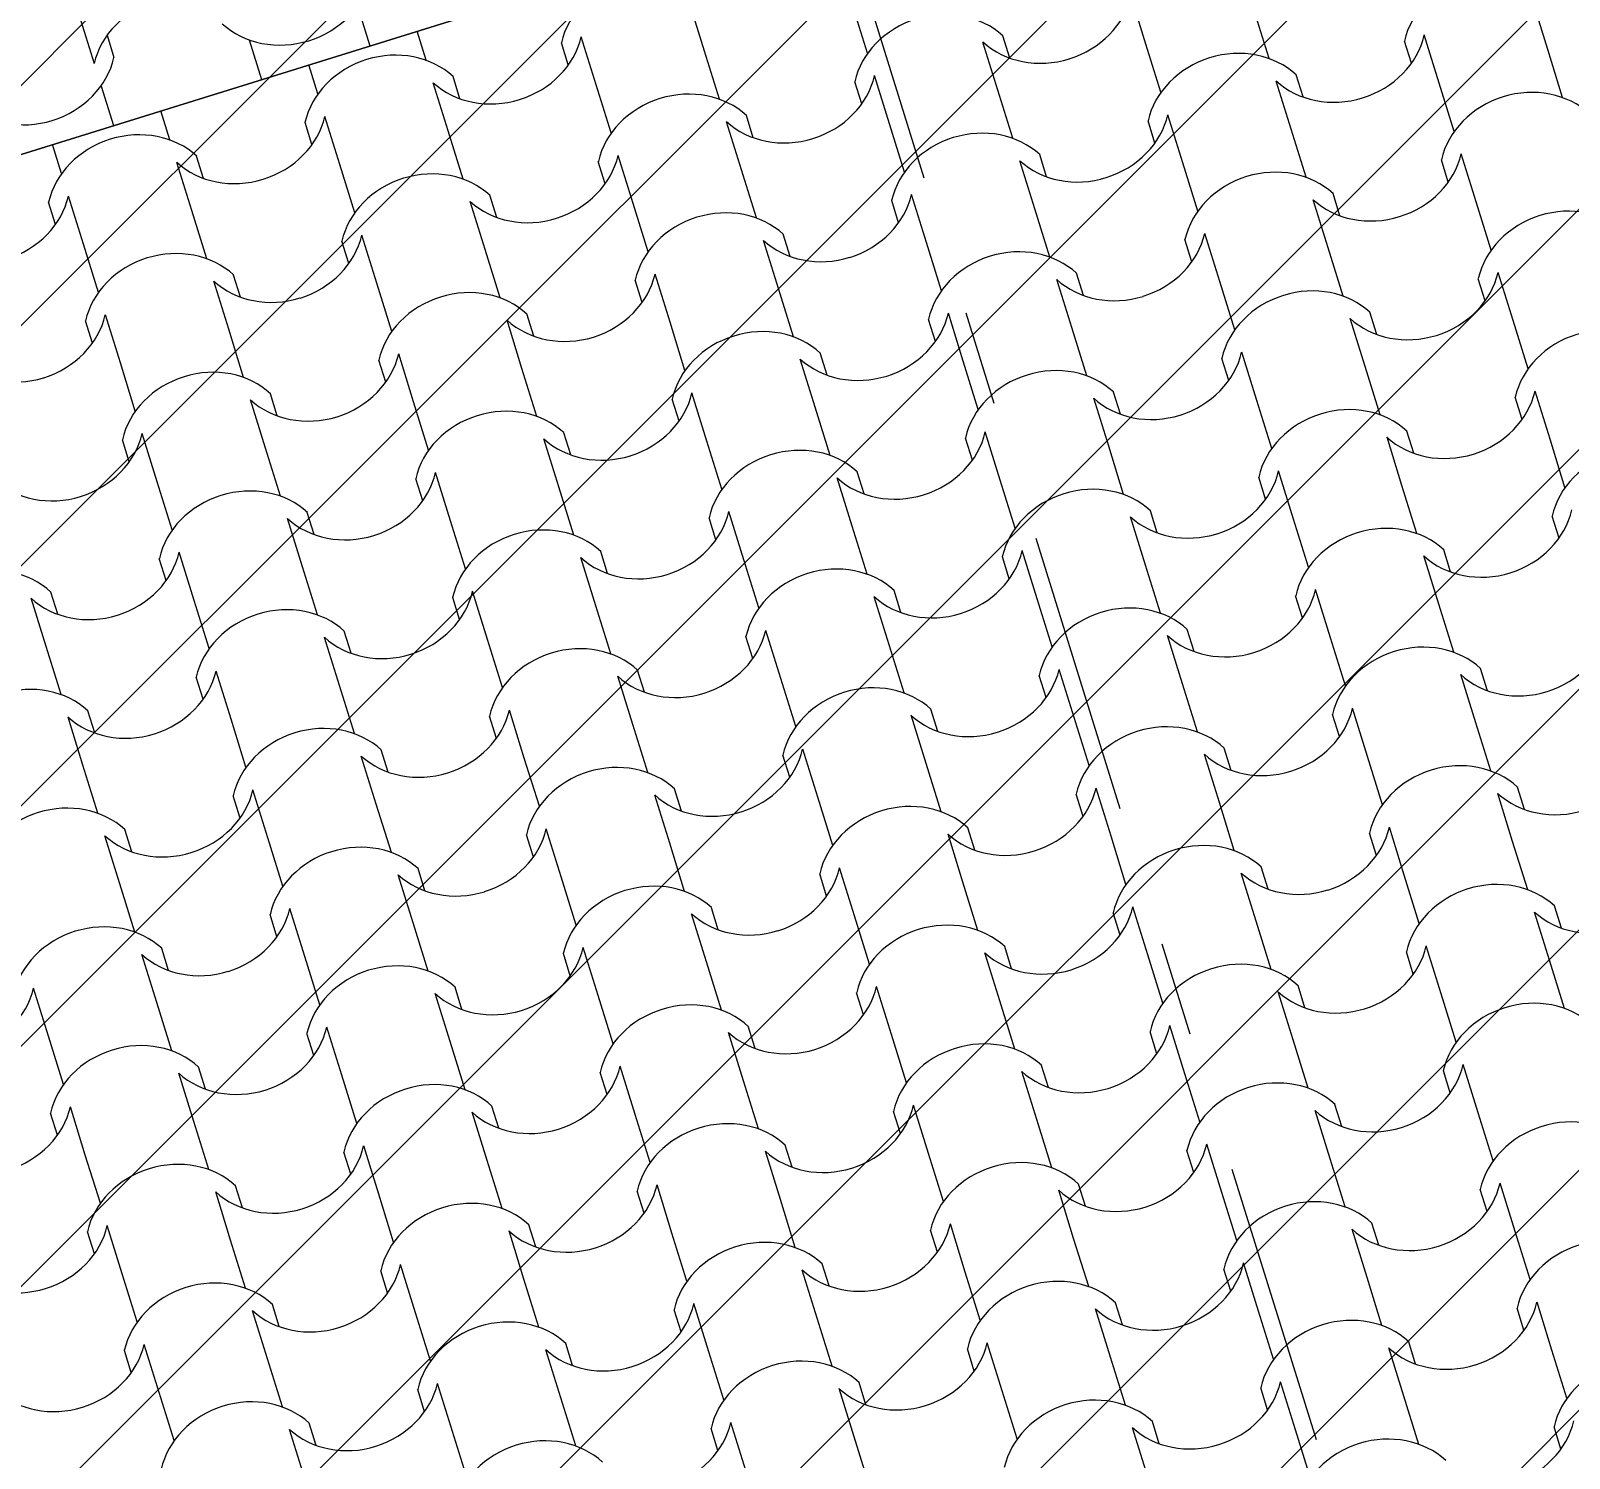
# Model space of a CAD drawing. Header units: metres. Extents: x -111189 to -108577, y -72951 to -72647.
# Drawn here: x -111165.051 to -111163.421, y -72923.776 to -72922.264 of the extents above; entities that cross this region are included whole.
import ezdxf

# ---------------------------------------------------------------- set-up
doc = ezdxf.new("R2010")
doc.units = ezdxf.units.M
doc.header["$MEASUREMENT"] = 0
doc.set_wipeout_variables(frame=1)
doc.linetypes.add('OTK - Traço Ponto CORTES_ALÇ', pattern=[0.6, 0.3, -0.15, 0, -0.15])
doc.linetypes.add('Wipeout_Contour', pattern=[1, 0, -1])
for name, color, linetype in [('00 - Cotas Implantação', 7, 'Continuous'), ('02 - PASSEIOS', 7, 'Continuous'), ('03 - COBERTURA', 7, 'Continuous'), ('13 - IMPLANTAÇÃO (apoio).Layer Apoio', 7, 'Continuous'), ('14 - CORTES.Marcadores', 7, 'Continuous')]:
    doc.layers.add(name, color=color, linetype=linetype)
doc.styles.add('ESTILO_GERADO_2', font='malgunsl.ttf')
doc.dimstyles.new('ESTILO_GERADO__1', dxfattribs={"dimtxt": 0.15, "dimasz": 0.095, "dimexe": 0.18, "dimexo": 0.5, "dimgap": 0, "dimtad": 1, "dimzin": 0, "dimdsep": 46, "dimtxsty": 'ESTILO_GERADO_2', "dimblk": 'ARROWHEAD_2', "dimblk1": 'ARROWHEAD_2', "dimblk2": 'ARROWHEAD_2', "dimcen": 0.09, "dimclrd": 7, "dimclre": 7, "dimclrt": 7, "dimadec": 0, "dimazin": 0, "dimtfac": 1, "dimtdec": 4, "dimtmove": 0, "dimatfit": 3, "dimfxl": 1, "dimtolj": 1, "dimtzin": 0, "dimarcsym": 0})

# ---------------------------------------------------------------- blocks, each defined once
blk = doc.blocks.new('Malha_8_1', base_point=(-111182.45, -72914.5203))
at = {"color": 254, "linetype": 'Wipeout_Contour', "lineweight": 0, "ltscale": 1861428.278801215}
blk.add_wipeout([(-111182.45, -72914.5203), (-111181.1398, -72916.9324), (-111179.283, -72920.3506), (-111178.6992, -72921.4255), (-111173.1932, -72931.5618), (-111171.3979, -72934.867), (-111163.9365, -72948.6033), (-111162.5896, -72948.18), (-111170.1617, -72934.1975), (-111171.9536, -72930.8885), (-111177.4458, -72920.7467), (-111178.0283, -72919.6711), (-111179.8807, -72916.2505), (-111181.0503, -72914.0907)], dxfattribs=at).dxf.layer = '02 - PASSEIOS'
blk = doc.blocks.new('Cobertura_1_1', base_point=(-111163.2146, -72915.6944))
at = {"layer": '03 - COBERTURA', "color": 253, "linetype": 'Continuous', "lineweight": 9}
for p, q in [((-111165, -72922.2476), (-111164.9841, -72922.2986)), ((-111164.7051, -72922.2379), (-111164.692, -72922.2798)), ((-111164.9704, -72922.2686), (-111164.9631, -72922.2921)), ((-111164.8199, -72922.2736), (-111164.8069, -72922.3155)), ((-111164.9767, -72922.3224), (-111164.9637, -72922.3643))]:
    blk.add_line(p, q, dxfattribs=at)
at = {"layer": '03 - COBERTURA', "color": 7, "linetype": 'Continuous', "lineweight": 13, "flags": 128}
blk.add_lwpolyline([(-111162.6239, -72921.6369), (-111168.7832, -72923.5516)], dxfattribs=at)
at = {"layer": '03 - COBERTURA', "color": 253, "linetype": 'Continuous', "lineweight": 9}
for centre, major_axis, start_param, end_param in [((-111164.7806, -72922.1974), (0.0878, 0.0273), 3.607672, 5.817106), ((-111164.8945, -72922.3093), (0.0883, 0.0274), 1.573772, 2.670554), ((-111165.0523, -72922.2819), (0.0878, 0.0273), 3.607672, 5.817106)]:
    blk.add_ellipse(centre, major_axis=major_axis, ratio=0.876216, start_param=start_param, end_param=end_param, dxfattribs=at)
blk = doc.blocks.new('*X120', base_point=(-110957.0649, -73026.2797))
at = {"layer": '03 - COBERTURA', "color": 253, "linetype": 'Continuous', "lineweight": 9}
for p, q in [((-111163.8697, -72922.278), (-111163.8856, -72922.227)), ((-111163.4441, -72922.2837), (-111163.46, -72922.2326)), ((-111164.3373, -72922.2854), (-111164.3532, -72922.2344)), ((-111164.1646, -72922.2877), (-111164.1805, -72922.2367)), ((-111163.739, -72922.2933), (-111163.7549, -72922.2423)), ((-111164.6322, -72922.2951), (-111164.6418, -72922.2642)), ((-111164.4817, -72922.3001), (-111164.489, -72922.2766)), ((-111164.4521, -72922.3211), (-111164.468, -72922.2701)), ((-111164.0265, -72922.3268), (-111164.0424, -72922.2758)), ((-111164.0141, -72922.2927), (-111164.0214, -72922.2692)), ((-111163.8538, -72922.329), (-111163.8697, -72922.278)), ((-111163.5885, -72922.2983), (-111163.5958, -72922.2749)), ((-111163.5589, -72922.3194), (-111163.5748, -72922.2683)), ((-111164.3214, -72922.3364), (-111164.3373, -72922.2854)), ((-111163.4283, -72922.3347), (-111163.4441, -72922.2837)), ((-111164.747, -72922.3308), (-111164.7566, -72922.2999)), ((-111164.5965, -72922.3358), (-111164.6038, -72922.3123)), ((-111164.1414, -72922.3625), (-111164.1572, -72922.3114)), ((-111163.7033, -72922.334), (-111163.7106, -72922.3106)), ((-111164.609, -72922.3699), (-111164.6248, -72922.3189)), ((-111164.4363, -72922.3721), (-111164.4521, -72922.3211)), ((-111164.1709, -72922.3414), (-111164.1782, -72922.318)), ((-111164.0107, -72922.3778), (-111164.0265, -72922.3268)), ((-111163.7158, -72922.3681), (-111163.7316, -72922.3171)), ((-111163.5431, -72922.3704), (-111163.5589, -72922.3194)), ((-111164.9039, -72922.3795), (-111164.9135, -72922.3487)), ((-111164.7534, -72922.3845), (-111164.7606, -72922.3611)), ((-111164.7238, -72922.4056), (-111164.7396, -72922.3546)), ((-111164.2982, -72922.4112), (-111164.3141, -72922.3602)), ((-111164.2858, -72922.3771), (-111164.293, -72922.3537)), ((-111164.1255, -72922.4135), (-111164.1414, -72922.3625)), ((-111163.8602, -72922.3828), (-111163.8675, -72922.3593)), ((-111163.8306, -72922.4038), (-111163.8465, -72922.3528)), ((-111164.5931, -72922.4209), (-111164.609, -72922.3699)), ((-111163.6999, -72922.4191), (-111163.7158, -72922.3681)), ((-111165.0187, -72922.4152), (-111165.0283, -72922.3844)), ((-111164.413, -72922.4469), (-111164.4289, -72922.3959)), ((-111163.975, -72922.4185), (-111163.9823, -72922.395)), ((-111163.5198, -72922.4451), (-111163.5357, -72922.3941)), ((-111164.8806, -72922.4543), (-111164.8965, -72922.4033)), ((-111164.8682, -72922.4202), (-111164.8755, -72922.3968)), ((-111164.7079, -72922.4566), (-111164.7238, -72922.4056)), ((-111164.4426, -72922.4259), (-111164.4499, -72922.4024)), ((-111164.2823, -72922.4622), (-111164.2982, -72922.4112)), ((-111163.9874, -72922.4526), (-111164.0033, -72922.4015)), ((-111163.8147, -72922.4548), (-111163.8306, -72922.4038)), ((-111163.5494, -72922.4241), (-111163.5567, -72922.4007)), ((-111164.9954, -72922.49), (-111165.0113, -72922.439)), ((-111164.5699, -72922.4957), (-111164.5857, -72922.4447)), ((-111164.5574, -72922.4616), (-111164.5647, -72922.4381)), ((-111164.1318, -72922.4672), (-111164.1391, -72922.4438)), ((-111164.1023, -72922.4883), (-111164.1181, -72922.4372)), ((-111163.6767, -72922.4939), (-111163.6925, -72922.4429)), ((-111163.6642, -72922.4598), (-111163.6715, -72922.4364)), ((-111165.025, -72922.469), (-111165.0323, -72922.4455)), ((-111164.8648, -72922.5053), (-111164.8806, -72922.4543)), ((-111164.3972, -72922.4979), (-111164.413, -72922.4469)), ((-111163.9716, -72922.5036), (-111163.9874, -72922.4526)), ((-111163.504, -72922.4962), (-111163.5198, -72922.4451)), ((-111164.9796, -72922.541), (-111164.9954, -72922.49)), ((-111164.7143, -72922.5103), (-111164.7215, -72922.4869)), ((-111164.6847, -72922.5314), (-111164.7005, -72922.4803)), ((-111164.2591, -72922.537), (-111164.275, -72922.486)), ((-111164.2467, -72922.5029), (-111164.2539, -72922.4795)), ((-111164.0864, -72922.5393), (-111164.1023, -72922.4883)), ((-111163.8211, -72922.5086), (-111163.8284, -72922.4851)), ((-111163.7915, -72922.5296), (-111163.8074, -72922.4786)), ((-111164.554, -72922.5467), (-111164.5699, -72922.4957)), ((-111163.6608, -72922.5449), (-111163.6767, -72922.4939)), ((-111164.8291, -72922.546), (-111164.8364, -72922.5226)), ((-111164.3739, -72922.5727), (-111164.3898, -72922.5217)), ((-111163.9359, -72922.5443), (-111163.9432, -72922.5208)), ((-111163.5103, -72922.5499), (-111163.5176, -72922.5265)), ((-111163.4807, -72922.5709), (-111163.4966, -72922.5199)), ((-111164.8415, -72922.5801), (-111164.8574, -72922.5291)), ((-111164.6688, -72922.5824), (-111164.6847, -72922.5314)), ((-111164.4035, -72922.5517), (-111164.4108, -72922.5282)), ((-111164.2432, -72922.588), (-111164.2591, -72922.537)), ((-111163.9483, -72922.5783), (-111163.9642, -72922.5273)), ((-111163.7756, -72922.5806), (-111163.7915, -72922.5296)), ((-111164.9859, -72922.5948), (-111164.9932, -72922.5713)), ((-111164.9563, -72922.6158), (-111164.9722, -72922.5648)), ((-111164.5308, -72922.6215), (-111164.5466, -72922.5704)), ((-111164.5183, -72922.5874), (-111164.5256, -72922.5639)), ((-111164.3581, -72922.6237), (-111164.3739, -72922.5727)), ((-111164.0927, -72922.593), (-111164.1, -72922.5696)), ((-111164.0632, -72922.614), (-111164.079, -72922.563)), ((-111163.6376, -72922.6197), (-111163.6534, -72922.5687)), ((-111163.6251, -72922.5856), (-111163.6324, -72922.5621)), ((-111163.4649, -72922.6219), (-111163.4807, -72922.5709)), ((-111164.8257, -72922.6311), (-111164.8415, -72922.5801)), ((-111163.9325, -72922.6294), (-111163.9483, -72922.5783)), ((-111164.6456, -72922.6571), (-111164.6614, -72922.6061)), ((-111164.2076, -72922.6287), (-111164.2148, -72922.6052)), ((-111163.7524, -72922.6554), (-111163.7683, -72922.6044)), ((-111164.9405, -72922.6668), (-111164.9563, -72922.6158)), ((-111164.6752, -72922.6361), (-111164.6824, -72922.6127)), ((-111164.5149, -72922.6725), (-111164.5308, -72922.6215)), ((-111164.22, -72922.6628), (-111164.2359, -72922.6118)), ((-111164.0473, -72922.6651), (-111164.0632, -72922.614)), ((-111163.782, -72922.6344), (-111163.7893, -72922.6109)), ((-111163.6217, -72922.6707), (-111163.6376, -72922.6197)), ((-111164.8024, -72922.7059), (-111164.8183, -72922.6549)), ((-111164.79, -72922.6718), (-111164.7973, -72922.6484)), ((-111164.3644, -72922.6775), (-111164.3717, -72922.654)), ((-111164.3348, -72922.6985), (-111164.3507, -72922.6475)), ((-111163.9092, -72922.7041), (-111163.9251, -72922.6531)), ((-111163.8968, -72922.67), (-111163.9041, -72922.6466)), ((-111163.7365, -72922.7064), (-111163.7524, -72922.6554)), ((-111163.4712, -72922.6757), (-111163.4785, -72922.6522)), ((-111163.4416, -72922.6967), (-111163.4575, -72922.6457)), ((-111164.6297, -72922.7082), (-111164.6456, -72922.6571)), ((-111164.2041, -72922.7138), (-111164.22, -72922.6628)), ((-111164.0241, -72922.7398), (-111164.0399, -72922.6888)), ((-111163.586, -72922.7114), (-111163.5933, -72922.6879)), ((-111164.9468, -72922.7206), (-111164.9541, -72922.6971)), ((-111164.9172, -72922.7416), (-111164.9331, -72922.6906)), ((-111164.4917, -72922.7472), (-111164.5075, -72922.6962)), ((-111164.4792, -72922.7132), (-111164.4865, -72922.6897)), ((-111164.319, -72922.7495), (-111164.3348, -72922.6985)), ((-111164.0536, -72922.7188), (-111164.0609, -72922.6953)), ((-111163.8934, -72922.7552), (-111163.9092, -72922.7041)), ((-111163.5985, -72922.7455), (-111163.6143, -72922.6945)), ((-111163.4258, -72922.7477), (-111163.4416, -72922.6967)), ((-111164.7866, -72922.7569), (-111164.8024, -72922.7059)), ((-111164.6065, -72922.7829), (-111164.6223, -72922.7319)), ((-111164.1809, -72922.7886), (-111164.1968, -72922.7376)), ((-111164.1684, -72922.7545), (-111164.1757, -72922.731)), ((-111163.7429, -72922.7601), (-111163.7502, -72922.7367)), ((-111163.7133, -72922.7812), (-111163.7292, -72922.7302)), ((-111164.9014, -72922.7926), (-111164.9172, -72922.7416)), ((-111164.636, -72922.7619), (-111164.6433, -72922.7385)), ((-111164.4758, -72922.7983), (-111164.4917, -72922.7472)), ((-111164.0082, -72922.7908), (-111164.0241, -72922.7398)), ((-111163.5826, -72922.7965), (-111163.5985, -72922.7455)), ((-111164.7633, -72922.8317), (-111164.7792, -72922.7807)), ((-111164.7509, -72922.7976), (-111164.7582, -72922.7741)), ((-111164.5906, -72922.8339), (-111164.6065, -72922.7829)), ((-111164.3253, -72922.8032), (-111164.3326, -72922.7798)), ((-111164.2957, -72922.8243), (-111164.3116, -72922.7733)), ((-111163.8701, -72922.8299), (-111163.886, -72922.7789)), ((-111163.8577, -72922.7958), (-111163.865, -72922.7724)), ((-111163.6974, -72922.8322), (-111163.7133, -72922.7812)), ((-111163.4321, -72922.8015), (-111163.4394, -72922.778)), ((-111164.165, -72922.8396), (-111164.1809, -72922.7886)), ((-111164.8781, -72922.8674), (-111164.894, -72922.8164)), ((-111164.4401, -72922.8389), (-111164.4474, -72922.8155)), ((-111163.9849, -72922.8656), (-111164.0008, -72922.8146)), ((-111163.5469, -72922.8372), (-111163.5542, -72922.8137)), ((-111164.9077, -72922.8464), (-111164.915, -72922.8229)), ((-111164.7475, -72922.8827), (-111164.7633, -72922.8317)), ((-111164.4526, -72922.873), (-111164.4684, -72922.822)), ((-111164.2799, -72922.8753), (-111164.2957, -72922.8243)), ((-111164.0145, -72922.8446), (-111164.0218, -72922.8211)), ((-111163.8543, -72922.8809), (-111163.8701, -72922.8299)), ((-111163.5594, -72922.8713), (-111163.5752, -72922.8203)), ((-111165.035, -72922.9161), (-111165.0508, -72922.8651)), ((-111165.0225, -72922.882), (-111165.0298, -72922.8586)), ((-111164.8623, -72922.9184), (-111164.8781, -72922.8674)), ((-111164.5969, -72922.8877), (-111164.6042, -72922.8642)), ((-111164.5674, -72922.9087), (-111164.5832, -72922.8577)), ((-111164.1418, -72922.9144), (-111164.1576, -72922.8634)), ((-111164.1293, -72922.8803), (-111164.1366, -72922.8568)), ((-111163.9691, -72922.9166), (-111163.9849, -72922.8656)), ((-111163.7038, -72922.8859), (-111163.7111, -72922.8625)), ((-111163.6742, -72922.907), (-111163.69, -72922.8559)), ((-111164.4367, -72922.924), (-111164.4526, -72922.873)), ((-111163.5435, -72922.9223), (-111163.5594, -72922.8713)), ((-111164.7118, -72922.9234), (-111164.7191, -72922.8999)), ((-111164.2566, -72922.9501), (-111164.2725, -72922.8991)), ((-111163.8186, -72922.9216), (-111163.8259, -72922.8982)), ((-111165.0191, -72922.9672), (-111165.035, -72922.9161)), ((-111164.7242, -72922.9575), (-111164.7401, -72922.9065)), ((-111164.5515, -72922.9597), (-111164.5674, -72922.9087)), ((-111164.2862, -72922.929), (-111164.2935, -72922.9056)), ((-111164.1259, -72922.9654), (-111164.1418, -72922.9144)), ((-111163.831, -72922.9557), (-111163.8469, -72922.9047)), ((-111163.6583, -72922.958), (-111163.6742, -72922.907)), ((-111164.8686, -72922.9721), (-111164.8759, -72922.9487)), ((-111164.839, -72922.9932), (-111164.8549, -72922.9422)), ((-111164.4134, -72922.9988), (-111164.4293, -72922.9478)), ((-111164.401, -72922.9647), (-111164.4083, -72922.9413)), ((-111164.2407, -72923.0011), (-111164.2566, -72922.9501)), ((-111163.9754, -72922.9704), (-111163.9827, -72922.9469)), ((-111163.9458, -72922.9914), (-111163.9617, -72922.9404)), ((-111163.5203, -72922.9971), (-111163.5361, -72922.946)), ((-111163.5078, -72922.963), (-111163.5151, -72922.9395)), ((-111164.7083, -72923.0085), (-111164.7242, -72922.9575)), ((-111163.8152, -72923.0067), (-111163.831, -72922.9557)), ((-111164.0902, -72923.0061), (-111164.0975, -72922.9826)), ((-111163.6351, -72923.0327), (-111163.6509, -72922.9817)), ((-111164.9959, -72923.0419), (-111165.0117, -72922.9909)), ((-111164.9834, -72923.0078), (-111164.9907, -72922.9844)), ((-111164.8232, -72923.0442), (-111164.839, -72922.9932)), ((-111164.5578, -72923.0135), (-111164.5651, -72922.99)), ((-111164.5283, -72923.0345), (-111164.5441, -72922.9835)), ((-111164.3976, -72923.0498), (-111164.4134, -72922.9988)), ((-111164.1027, -72923.0402), (-111164.1185, -72922.9891)), ((-111163.93, -72923.0424), (-111163.9458, -72922.9914)), ((-111163.6647, -72923.0117), (-111163.672, -72922.9883)), ((-111163.5044, -72923.0481), (-111163.5203, -72922.9971)), ((-111164.6727, -72923.0492), (-111164.6799, -72923.0257)), ((-111164.2471, -72923.0548), (-111164.2544, -72923.0314)), ((-111164.2175, -72923.0759), (-111164.2334, -72923.0248)), ((-111163.7919, -72923.0815), (-111163.8078, -72923.0305)), ((-111163.7795, -72923.0474), (-111163.7868, -72923.024)), ((-111164.98, -72923.0929), (-111164.9959, -72923.0419)), ((-111164.6851, -72923.0833), (-111164.701, -72923.0323)), ((-111164.5124, -72923.0855), (-111164.5283, -72923.0345)), ((-111164.0868, -72923.0912), (-111164.1027, -72923.0402)), ((-111163.6192, -72923.0838), (-111163.6351, -72923.0327)), ((-111164.8295, -72923.0979), (-111164.8368, -72923.0745)), ((-111164.7999, -72923.119), (-111164.8158, -72923.0679)), ((-111164.3743, -72923.1246), (-111164.3902, -72923.0736)), ((-111164.3619, -72923.0905), (-111164.3692, -72923.0671)), ((-111164.2016, -72923.1269), (-111164.2175, -72923.0759)), ((-111163.9363, -72923.0962), (-111163.9436, -72923.0727)), ((-111163.9067, -72923.1172), (-111163.9226, -72923.0662)), ((-111163.4812, -72923.1228), (-111163.497, -72923.0718)), ((-111163.4687, -72923.0888), (-111163.476, -72923.0653)), ((-111164.6692, -72923.1343), (-111164.6851, -72923.0833)), ((-111163.7761, -72923.1325), (-111163.7919, -72923.0815)), ((-111164.9443, -72923.1336), (-111164.9516, -72923.1102)), ((-111164.4892, -72923.1603), (-111164.505, -72923.1093)), ((-111164.0511, -72923.1319), (-111164.0584, -72923.1084)), ((-111163.596, -72923.1585), (-111163.6118, -72923.1075)), ((-111164.9568, -72923.1677), (-111164.9726, -72923.1167)), ((-111164.7841, -72923.17), (-111164.7999, -72923.119)), ((-111164.5187, -72923.1393), (-111164.526, -72923.1158)), ((-111164.3585, -72923.1756), (-111164.3743, -72923.1246)), ((-111164.0636, -72923.166), (-111164.0794, -72923.1149)), ((-111163.8909, -72923.1682), (-111163.9067, -72923.1172)), ((-111163.6256, -72923.1375), (-111163.6329, -72923.1141)), ((-111163.4653, -72923.1739), (-111163.4812, -72923.1228)), ((-111164.646, -72923.2091), (-111164.6619, -72923.158)), ((-111164.6336, -72923.175), (-111164.6408, -72923.1515)), ((-111164.4733, -72923.2113), (-111164.4892, -72923.1603)), ((-111164.208, -72923.1806), (-111164.2153, -72923.1572)), ((-111164.1784, -72923.2016), (-111164.1943, -72923.1506)), ((-111163.7528, -72923.2073), (-111163.7687, -72923.1563)), ((-111163.7404, -72923.1732), (-111163.7477, -72923.1497)), ((-111163.5801, -72923.2096), (-111163.596, -72923.1585)), ((-111164.9409, -72923.2187), (-111164.9568, -72923.1677)), ((-111164.0477, -72923.217), (-111164.0636, -72923.166)), ((-111164.7608, -72923.2448), (-111164.7767, -72923.1937)), ((-111164.3228, -72923.2163), (-111164.3301, -72923.1929)), ((-111163.8676, -72923.243), (-111163.8835, -72923.192)), ((-111163.4296, -72923.2145), (-111163.4369, -72923.1911)), ((-111164.7904, -72923.2237), (-111164.7977, -72923.2003)), ((-111164.6301, -72923.2601), (-111164.646, -72923.2091)), ((-111164.3352, -72923.2504), (-111164.3511, -72923.1994)), ((-111164.1625, -72923.2527), (-111164.1784, -72923.2016)), ((-111163.8972, -72923.222), (-111163.9045, -72923.1985)), ((-111163.737, -72923.2583), (-111163.7528, -72923.2073)), ((-111163.4421, -72923.2486), (-111163.4579, -72923.1976)), ((-111164.9177, -72923.2935), (-111164.9335, -72923.2425)), ((-111164.9052, -72923.2594), (-111164.9125, -72923.236)), ((-111164.4796, -72923.2651), (-111164.4869, -72923.2416)), ((-111164.4501, -72923.2861), (-111164.4659, -72923.2351)), ((-111164.0245, -72923.2917), (-111164.0403, -72923.2407)), ((-111164.012, -72923.2576), (-111164.0193, -72923.2342)), ((-111163.8518, -72923.294), (-111163.8676, -72923.243)), ((-111163.5865, -72923.2633), (-111163.5938, -72923.2398)), ((-111163.5569, -72923.2843), (-111163.5727, -72923.2333)), ((-111164.745, -72923.2958), (-111164.7608, -72923.2448)), ((-111164.3194, -72923.3014), (-111164.3352, -72923.2504)), ((-111163.4262, -72923.2996), (-111163.4421, -72923.2486)), ((-111163.7013, -72923.299), (-111163.7086, -72923.2755)), ((-111165.0325, -72923.3292), (-111165.0483, -72923.2782)), ((-111164.6069, -72923.3348), (-111164.6228, -72923.2838)), ((-111164.5945, -72923.3008), (-111164.6017, -72923.2773)), ((-111164.4342, -72923.3371), (-111164.4501, -72923.2861)), ((-111164.1689, -72923.3064), (-111164.1762, -72923.283)), ((-111164.1393, -72923.3274), (-111164.1552, -72923.2764)), ((-111164.0086, -72923.3428), (-111164.0245, -72923.2917)), ((-111163.7137, -72923.3331), (-111163.7296, -72923.2821)), ((-111163.541, -72923.3353), (-111163.5569, -72923.2843)), ((-111164.9018, -72923.3445), (-111164.9177, -72923.2935)), ((-111164.7217, -72923.3705), (-111164.7376, -72923.3195)), ((-111164.2837, -72923.3421), (-111164.291, -72923.3186)), ((-111163.8581, -72923.3477), (-111163.8654, -72923.3243)), ((-111163.8285, -72923.3688), (-111163.8444, -72923.3178)), ((-111165.0166, -72923.3802), (-111165.0325, -72923.3292)), ((-111164.7513, -72923.3495), (-111164.7586, -72923.3261)), ((-111164.591, -72923.3859), (-111164.6069, -72923.3348)), ((-111164.2961, -72923.3762), (-111164.312, -72923.3252)), ((-111164.1234, -72923.3784), (-111164.1393, -72923.3274)), ((-111163.6979, -72923.3841), (-111163.7137, -72923.3331)), ((-111164.8786, -72923.4193), (-111164.8944, -72923.3683)), ((-111164.8661, -72923.3852), (-111164.8734, -72923.3617)), ((-111164.7059, -72923.4216), (-111164.7217, -72923.3705)), ((-111164.4405, -72923.3909), (-111164.4478, -72923.3674)), ((-111164.411, -72923.4119), (-111164.4268, -72923.3609)), ((-111163.9854, -72923.4175), (-111164.0012, -72923.3665)), ((-111163.9729, -72923.3834), (-111163.9802, -72923.36)), ((-111163.8127, -72923.4198), (-111163.8285, -72923.3688)), ((-111163.5474, -72923.3891), (-111163.5546, -72923.3656)), ((-111163.5178, -72923.4101), (-111163.5336, -72923.3591)), ((-111164.2803, -72923.4272), (-111164.2961, -72923.3762)), ((-111164.9934, -72923.455), (-111165.0092, -72923.404)), ((-111164.5553, -72923.4265), (-111164.5626, -72923.4031)), ((-111164.1002, -72923.4532), (-111164.1161, -72923.4022)), ((-111163.6622, -72923.4248), (-111163.6695, -72923.4013)), ((-111165.023, -72923.434), (-111165.0302, -72923.4105)), ((-111164.8627, -72923.4703), (-111164.8786, -72923.4193)), ((-111164.5678, -72923.4606), (-111164.5837, -72923.4096)), ((-111164.3951, -72923.4629), (-111164.411, -72923.4119)), ((-111164.1298, -72923.4322), (-111164.1371, -72923.4087)), ((-111163.9695, -72923.4685), (-111163.9854, -72923.4175)), ((-111163.6746, -72923.4589), (-111163.6905, -72923.4079)), ((-111163.5019, -72923.4611), (-111163.5178, -72923.4101)), ((-111164.9775, -72923.506), (-111164.9934, -72923.455)), ((-111164.7122, -72923.4753), (-111164.7195, -72923.4518)), ((-111164.6826, -72923.4963), (-111164.6985, -72923.4453)), ((-111164.257, -72923.502), (-111164.2729, -72923.451)), ((-111164.2446, -72923.4679), (-111164.2519, -72923.4444)), ((-111164.0843, -72923.5042), (-111164.1002, -72923.4532)), ((-111163.819, -72923.4735), (-111163.8263, -72923.4501)), ((-111163.7894, -72923.4946), (-111163.8053, -72923.4435)), ((-111164.5519, -72923.5117), (-111164.5678, -72923.4606)), ((-111163.6588, -72923.5099), (-111163.6746, -72923.4589)), ((-111164.827, -72923.511), (-111164.8343, -72923.4875)), ((-111164.3719, -72923.5377), (-111164.3877, -72923.4867)), ((-111163.9338, -72923.5092), (-111163.9411, -72923.4858)), ((-111163.4787, -72923.5359), (-111163.4945, -72923.4849)), ((-111164.8395, -72923.5451), (-111164.8553, -72923.4941)), ((-111164.6668, -72923.5473), (-111164.6826, -72923.4963)), ((-111164.4014, -72923.5166), (-111164.4087, -72923.4932)), ((-111164.2412, -72923.553), (-111164.257, -72923.502)), ((-111163.9463, -72923.5433), (-111163.9621, -72923.4923)), ((-111163.7736, -72923.5456), (-111163.7894, -72923.4946)), ((-111163.5083, -72923.5149), (-111163.5155, -72923.4914)), ((-111164.9838, -72923.5597), (-111164.9911, -72923.5363)), ((-111164.9543, -72923.5808), (-111164.9701, -72923.5298)), ((-111164.5287, -72923.5864), (-111164.5445, -72923.5354)), ((-111164.5162, -72923.5523), (-111164.5235, -72923.5289)), ((-111164.0907, -72923.558), (-111164.098, -72923.5345)), ((-111164.0611, -72923.579), (-111164.0769, -72923.528)), ((-111163.6355, -72923.5847), (-111163.6514, -72923.5336)), ((-111163.6231, -72923.5506), (-111163.6304, -72923.5271)), ((-111163.4628, -72923.5869), (-111163.4787, -72923.5359)), ((-111164.8236, -72923.5961), (-111164.8395, -72923.5451)), ((-111164.356, -72923.5887), (-111164.3719, -72923.5377)), ((-111163.9304, -72923.5943), (-111163.9463, -72923.5433)), ((-111163.7503, -72923.6204), (-111163.7662, -72923.5693)), ((-111164.9384, -72923.6318), (-111164.9543, -72923.5808)), ((-111164.6731, -72923.6011), (-111164.6804, -72923.5776)), ((-111164.6435, -72923.6221), (-111164.6594, -72923.5711)), ((-111164.2179, -72923.6278), (-111164.2338, -72923.5768)), ((-111164.2055, -72923.5937), (-111164.2128, -72923.5702)), ((-111164.0452, -72923.63), (-111164.0611, -72923.579)), ((-111163.7799, -72923.5993), (-111163.7872, -72923.5759)), ((-111163.6197, -72923.6357), (-111163.6355, -72923.5847)), ((-111164.5128, -72923.6374), (-111164.5287, -72923.5864)), ((-111164.7879, -72923.6368), (-111164.7952, -72923.6133)), ((-111164.3327, -72923.6635), (-111164.3486, -72923.6124)), ((-111163.9072, -72923.6691), (-111163.923, -72923.6181)), ((-111163.8947, -72923.635), (-111163.902, -72923.6116)), ((-111163.4692, -72923.6407), (-111163.4764, -72923.6172)), ((-111163.4396, -72923.6617), (-111163.4554, -72923.6107)), ((-111164.8003, -72923.6709), (-111164.8162, -72923.6199)), ((-111164.6276, -72923.6731), (-111164.6435, -72923.6221)), ((-111164.3623, -72923.6424), (-111164.3696, -72923.619)), ((-111164.2021, -72923.6788), (-111164.2179, -72923.6278)), ((-111163.7345, -72923.6714), (-111163.7503, -72923.6204)), ((-111164.9447, -72923.6855), (-111164.952, -72923.6621)), ((-111164.9152, -72923.7066), (-111164.931, -72923.6556)), ((-111164.4896, -72923.7122), (-111164.5054, -72923.6612)), ((-111164.4771, -72923.6781), (-111164.4844, -72923.6547)), ((-111164.3169, -72923.7145), (-111164.3327, -72923.6635)), ((-111164.0516, -72923.6838), (-111164.0589, -72923.6603)), ((-111164.022, -72923.7048), (-111164.0378, -72923.6538)), ((-111163.5964, -72923.7105), (-111163.6123, -72923.6594)), ((-111163.584, -72923.6764), (-111163.5913, -72923.6529)), ((-111163.4237, -72923.7127), (-111163.4396, -72923.6617)), ((-111164.7845, -72923.7219), (-111164.8003, -72923.6709)), ((-111163.8913, -72923.7201), (-111163.9072, -72923.6691)), ((-111164.6044, -72923.7479), (-111164.6203, -72923.6969)), ((-111164.1664, -72923.7195), (-111164.1737, -72923.696)), ((-111163.7112, -72923.7461), (-111163.7271, -72923.6951)), ((-111164.8993, -72923.7576), (-111164.9152, -72923.7066)), ((-111164.634, -72923.7269), (-111164.6413, -72923.7034)), ((-111164.4737, -72923.7632), (-111164.4896, -72923.7122)), ((-111164.1788, -72923.7536), (-111164.1947, -72923.7025)), ((-111164.0061, -72923.7558), (-111164.022, -72923.7048)), ((-111163.7408, -72923.7251), (-111163.7481, -72923.7017)), ((-111163.5806, -72923.7615), (-111163.5964, -72923.7105)), ((-111164.7612, -72923.7967), (-111164.7771, -72923.7456)), ((-111164.7488, -72923.7626), (-111164.7561, -72923.7391)), ((-111164.5885, -72923.7989), (-111164.6044, -72923.7479)), ((-111164.3232, -72923.7682), (-111164.3305, -72923.7448)), ((-111164.2936, -72923.7892), (-111164.3095, -72923.7382)), ((-111163.8681, -72923.7949), (-111163.8839, -72923.7439)), ((-111163.8556, -72923.7608), (-111163.8629, -72923.7374)), ((-111163.6954, -72923.7972), (-111163.7112, -72923.7461)), ((-111163.43, -72923.7665), (-111163.4373, -72923.743)), ((-111164.163, -72923.8046), (-111164.1788, -72923.7536))]:
    blk.add_line(p, q, dxfattribs=at)
for centre, major_axis, start_param, end_param in [((-111164.3998, -72922.2868), (0.0878, 0.0273), 0.466079, 2.675513), ((-111163.5067, -72922.2851), (0.0878, 0.0273), 0.466079, 2.675513), ((-111163.9752, -72922.2163), (0.0883, 0.0274), 4.715365, 5.812147), ((-111164.0891, -72922.3282), (0.0878, 0.0273), 0.466079, 2.675513), ((-111164.5576, -72922.2595), (0.0883, 0.0274), 4.715365, 5.812147), ((-111163.9746, -72922.2162), (0.0883, 0.0274), 3.612631, 4.709413), ((-111163.6644, -72922.2577), (0.0883, 0.0274), 4.715365, 5.812147), ((-111164.6715, -72922.3713), (0.0878, 0.0273), 0.466079, 2.675513), ((-111163.7783, -72922.3695), (0.0878, 0.0273), 0.466079, 2.675513), ((-111164.2468, -72922.3008), (0.0883, 0.0274), 4.715365, 5.812147), ((-111164.5571, -72922.2593), (0.0883, 0.0274), 3.612631, 4.709413), ((-111164.3607, -72922.4126), (0.0878, 0.0273), 0.466079, 2.675513), ((-111163.6639, -72922.2575), (0.0883, 0.0274), 3.612631, 4.709413), ((-111163.4675, -72922.4108), (0.0878, 0.0273), 0.466079, 2.675513), ((-111164.8292, -72922.3439), (0.0883, 0.0274), 4.715365, 5.812147), ((-111164.2463, -72922.3006), (0.0883, 0.0274), 3.612631, 4.709413), ((-111163.9361, -72922.3421), (0.0883, 0.0274), 4.715365, 5.812147), ((-111164.9431, -72922.4557), (0.0878, 0.0273), 0.466079, 2.675513), ((-111164.05, -72922.454), (0.0878, 0.0273), 0.466079, 2.675513), ((-111164.5185, -72922.3852), (0.0883, 0.0274), 4.715365, 5.812147), ((-111163.6253, -72922.3835), (0.0883, 0.0274), 4.715365, 5.812147), ((-111164.8287, -72922.3437), (0.0883, 0.0274), 3.612631, 4.709413), ((-111164.6324, -72922.4971), (0.0878, 0.0273), 0.466079, 2.675513), ((-111163.9355, -72922.342), (0.0883, 0.0274), 3.612631, 4.709413), ((-111163.7392, -72922.4953), (0.0878, 0.0273), 0.466079, 2.675513), ((-111165.1009, -72922.4284), (0.0883, 0.0274), 4.715365, 5.812147), ((-111164.5179, -72922.3851), (0.0883, 0.0274), 3.612631, 4.709413), ((-111164.2077, -72922.4266), (0.0883, 0.0274), 4.715365, 5.812147), ((-111163.6248, -72922.3833), (0.0883, 0.0274), 3.612631, 4.709413), ((-111164.3216, -72922.5384), (0.0878, 0.0273), 0.466079, 2.675513), ((-111163.4284, -72922.5366), (0.0878, 0.0273), 0.466079, 2.675513), ((-111164.7901, -72922.4697), (0.0883, 0.0274), 4.715365, 5.812147), ((-111164.2072, -72922.4264), (0.0883, 0.0274), 3.612631, 4.709413), ((-111164.0109, -72922.5797), (0.0878, 0.0273), 0.466079, 2.675513), ((-111163.897, -72922.4679), (0.0883, 0.0274), 4.715365, 5.812147), ((-111164.904, -72922.5815), (0.0878, 0.0273), 0.466079, 2.675513), ((-111164.4794, -72922.511), (0.0883, 0.0274), 4.715365, 5.812147), ((-111163.5862, -72922.5093), (0.0883, 0.0274), 4.715365, 5.812147), ((-111164.7896, -72922.4695), (0.0883, 0.0274), 3.612631, 4.709413), ((-111164.5933, -72922.6229), (0.0878, 0.0273), 0.466079, 2.675513), ((-111163.8964, -72922.4678), (0.0883, 0.0274), 3.612631, 4.709413), ((-111163.7001, -72922.6211), (0.0878, 0.0273), 0.466079, 2.675513), ((-111165.0618, -72922.5541), (0.0883, 0.0274), 4.715365, 5.812147), ((-111164.4788, -72922.5109), (0.0883, 0.0274), 3.612631, 4.709413), ((-111164.1686, -72922.5524), (0.0883, 0.0274), 4.715365, 5.812147), ((-111163.5857, -72922.5091), (0.0883, 0.0274), 3.612631, 4.709413), ((-111163.3893, -72922.6624), (0.0878, 0.0273), 0.466079, 2.675513), ((-111164.2825, -72922.6642), (0.0878, 0.0273), 0.466079, 2.675513), ((-111164.751, -72922.5955), (0.0883, 0.0274), 4.715365, 5.812147), ((-111163.8579, -72922.5937), (0.0883, 0.0274), 4.715365, 5.812147), ((-111165.0613, -72922.554), (0.0883, 0.0274), 3.612631, 4.709413), ((-111164.8649, -72922.7073), (0.0878, 0.0273), 0.466079, 2.675513), ((-111164.1681, -72922.5522), (0.0883, 0.0274), 3.612631, 4.709413), ((-111163.9718, -72922.7055), (0.0878, 0.0273), 0.466079, 2.675513), ((-111164.7505, -72922.5953), (0.0883, 0.0274), 3.612631, 4.709413), ((-111164.4403, -72922.6368), (0.0883, 0.0274), 4.715365, 5.812147), ((-111163.8573, -72922.5936), (0.0883, 0.0274), 3.612631, 4.709413), ((-111163.5471, -72922.6351), (0.0883, 0.0274), 4.715365, 5.812147), ((-111164.5542, -72922.7486), (0.0878, 0.0273), 0.466079, 2.675513), ((-111163.661, -72922.7469), (0.0878, 0.0273), 0.466079, 2.675513), ((-111164.1295, -72922.6782), (0.0883, 0.0274), 4.715365, 5.812147), ((-111165.0227, -72922.6799), (0.0883, 0.0274), 4.715365, 5.812147), ((-111164.4397, -72922.6367), (0.0883, 0.0274), 3.612631, 4.709413), ((-111164.2434, -72922.79), (0.0878, 0.0273), 0.466079, 2.675513), ((-111163.5466, -72922.6349), (0.0883, 0.0274), 3.612631, 4.709413), ((-111163.3502, -72922.7882), (0.0878, 0.0273), 0.466079, 2.675513), ((-111164.7119, -72922.7213), (0.0883, 0.0274), 4.715365, 5.812147), ((-111164.129, -72922.678), (0.0883, 0.0274), 3.612631, 4.709413), ((-111163.8187, -72922.7195), (0.0883, 0.0274), 4.715365, 5.812147), ((-111165.0222, -72922.6798), (0.0883, 0.0274), 3.612631, 4.709413), ((-111164.8258, -72922.8331), (0.0878, 0.0273), 0.466079, 2.675513), ((-111163.9327, -72922.8313), (0.0878, 0.0273), 0.466079, 2.675513), ((-111164.7114, -72922.7211), (0.0883, 0.0274), 3.612631, 4.709413), ((-111164.5151, -72922.8744), (0.0878, 0.0273), 0.466079, 2.675513), ((-111164.4012, -72922.7626), (0.0883, 0.0274), 4.715365, 5.812147), ((-111163.8182, -72922.7193), (0.0883, 0.0274), 3.612631, 4.709413), ((-111163.6219, -72922.8727), (0.0878, 0.0273), 0.466079, 2.675513), ((-111163.508, -72922.7608), (0.0883, 0.0274), 4.715365, 5.812147), ((-111164.9836, -72922.8057), (0.0883, 0.0274), 4.715365, 5.812147), ((-111164.0904, -72922.804), (0.0883, 0.0274), 4.715365, 5.812147), ((-111165.0975, -72922.9175), (0.0878, 0.0273), 0.466079, 2.675513), ((-111164.4006, -72922.7624), (0.0883, 0.0274), 3.612631, 4.709413), ((-111164.2043, -72922.9158), (0.0878, 0.0273), 0.466079, 2.675513), ((-111163.5075, -72922.7607), (0.0883, 0.0274), 3.612631, 4.709413), ((-111164.9831, -72922.8056), (0.0883, 0.0274), 3.612631, 4.709413), ((-111164.6728, -72922.8471), (0.0883, 0.0274), 4.715365, 5.812147), ((-111164.0899, -72922.8038), (0.0883, 0.0274), 3.612631, 4.709413), ((-111163.7796, -72922.8453), (0.0883, 0.0274), 4.715365, 5.812147), ((-111164.7867, -72922.9589), (0.0878, 0.0273), 0.466079, 2.675513), ((-111163.8936, -72922.9571), (0.0878, 0.0273), 0.466079, 2.675513), ((-111164.3621, -72922.8884), (0.0883, 0.0274), 4.715365, 5.812147), ((-111163.4689, -72922.8866), (0.0883, 0.0274), 4.715365, 5.812147), ((-111164.6723, -72922.8469), (0.0883, 0.0274), 3.612631, 4.709413), ((-111164.476, -72923.0002), (0.0878, 0.0273), 0.466079, 2.675513), ((-111163.7791, -72922.8451), (0.0883, 0.0274), 3.612631, 4.709413), ((-111163.5828, -72922.9985), (0.0878, 0.0273), 0.466079, 2.675513), ((-111164.9445, -72922.9315), (0.0883, 0.0274), 4.715365, 5.812147), ((-111164.3615, -72922.8882), (0.0883, 0.0274), 3.612631, 4.709413), ((-111164.0513, -72922.9297), (0.0883, 0.0274), 4.715365, 5.812147), ((-111163.4684, -72922.8865), (0.0883, 0.0274), 3.612631, 4.709413), ((-111165.0584, -72923.0433), (0.0878, 0.0273), 0.466079, 2.675513), ((-111164.1652, -72923.0416), (0.0878, 0.0273), 0.466079, 2.675513), ((-111163.7405, -72922.9711), (0.0883, 0.0274), 4.715365, 5.812147), ((-111164.944, -72922.9313), (0.0883, 0.0274), 3.612631, 4.709413), ((-111164.7476, -72923.0847), (0.0878, 0.0273), 0.466079, 2.675513), ((-111164.6337, -72922.9728), (0.0883, 0.0274), 4.715365, 5.812147), ((-111164.0508, -72922.9296), (0.0883, 0.0274), 3.612631, 4.709413), ((-111163.8544, -72923.0829), (0.0878, 0.0273), 0.466079, 2.675513), ((-111164.323, -72923.0142), (0.0883, 0.0274), 4.715365, 5.812147), ((-111163.74, -72922.9709), (0.0883, 0.0274), 3.612631, 4.709413), ((-111164.6332, -72922.9727), (0.0883, 0.0274), 3.612631, 4.709413), ((-111164.4369, -72923.126), (0.0878, 0.0273), 0.466079, 2.675513), ((-111163.5437, -72923.1242), (0.0878, 0.0273), 0.466079, 2.675513), ((-111164.9054, -72923.0573), (0.0883, 0.0274), 4.715365, 5.812147), ((-111164.3224, -72923.014), (0.0883, 0.0274), 3.612631, 4.709413), ((-111164.1261, -72923.1673), (0.0878, 0.0273), 0.466079, 2.675513), ((-111164.0122, -72923.0555), (0.0883, 0.0274), 4.715365, 5.812147), ((-111163.4293, -72923.0123), (0.0883, 0.0274), 3.612631, 4.709413), ((-111165.0193, -72923.1691), (0.0878, 0.0273), 0.466079, 2.675513), ((-111164.5946, -72923.0986), (0.0883, 0.0274), 4.715365, 5.812147), ((-111163.7014, -72923.0969), (0.0883, 0.0274), 4.715365, 5.812147), ((-111164.9049, -72923.0571), (0.0883, 0.0274), 3.612631, 4.709413), ((-111164.7085, -72923.2105), (0.0878, 0.0273), 0.466079, 2.675513), ((-111164.0117, -72923.0554), (0.0883, 0.0274), 3.612631, 4.709413), ((-111163.8153, -72923.2087), (0.0878, 0.0273), 0.466079, 2.675513), ((-111164.5941, -72923.0985), (0.0883, 0.0274), 3.612631, 4.709413), ((-111164.2839, -72923.14), (0.0883, 0.0274), 4.715365, 5.812147), ((-111163.7009, -72923.0967), (0.0883, 0.0274), 3.612631, 4.709413), ((-111164.3978, -72923.2518), (0.0878, 0.0273), 0.466079, 2.675513), ((-111163.5046, -72923.25), (0.0878, 0.0273), 0.466079, 2.675513), ((-111164.8663, -72923.1831), (0.0883, 0.0274), 4.715365, 5.812147), ((-111163.9731, -72923.1813), (0.0883, 0.0274), 4.715365, 5.812147), ((-111164.9802, -72923.2949), (0.0878, 0.0273), 0.466079, 2.675513), ((-111164.2833, -72923.1398), (0.0883, 0.0274), 3.612631, 4.709413), ((-111164.087, -72923.2931), (0.0878, 0.0273), 0.466079, 2.675513), ((-111163.3902, -72923.138), (0.0883, 0.0274), 3.612631, 4.709413), ((-111164.8657, -72923.1829), (0.0883, 0.0274), 3.612631, 4.709413), ((-111164.5555, -72923.2244), (0.0883, 0.0274), 4.715365, 5.812147), ((-111163.9726, -72923.1812), (0.0883, 0.0274), 3.612631, 4.709413), ((-111163.6623, -72923.2227), (0.0883, 0.0274), 4.715365, 5.812147), ((-111164.6694, -72923.3362), (0.0878, 0.0273), 0.466079, 2.675513), ((-111163.7762, -72923.3345), (0.0878, 0.0273), 0.466079, 2.675513), ((-111165.1379, -72923.2675), (0.0883, 0.0274), 4.715365, 5.812147), ((-111164.555, -72923.2243), (0.0883, 0.0274), 3.612631, 4.709413), ((-111164.3587, -72923.3776), (0.0878, 0.0273), 0.466079, 2.675513), ((-111164.2448, -72923.2658), (0.0883, 0.0274), 4.715365, 5.812147), ((-111163.6618, -72923.2225), (0.0883, 0.0274), 3.612631, 4.709413), ((-111163.4655, -72923.3758), (0.0878, 0.0273), 0.466079, 2.675513), ((-111164.8272, -72923.3089), (0.0883, 0.0274), 4.715365, 5.812147), ((-111163.934, -72923.3071), (0.0883, 0.0274), 4.715365, 5.812147), ((-111164.9411, -72923.4207), (0.0878, 0.0273), 0.466079, 2.675513), ((-111164.2442, -72923.2656), (0.0883, 0.0274), 3.612631, 4.709413), ((-111164.0479, -72923.4189), (0.0878, 0.0273), 0.466079, 2.675513), ((-111164.8266, -72923.3087), (0.0883, 0.0274), 3.612631, 4.709413), ((-111164.5164, -72923.3502), (0.0883, 0.0274), 4.715365, 5.812147), ((-111163.9335, -72923.3069), (0.0883, 0.0274), 3.612631, 4.709413), ((-111163.7371, -72923.4603), (0.0878, 0.0273), 0.466079, 2.675513), ((-111163.6232, -72923.3485), (0.0883, 0.0274), 4.715365, 5.812147), ((-111164.6303, -72923.462), (0.0878, 0.0273), 0.466079, 2.675513), ((-111165.0988, -72923.3933), (0.0883, 0.0274), 4.715365, 5.812147), ((-111164.2056, -72923.3916), (0.0883, 0.0274), 4.715365, 5.812147), ((-111164.5159, -72923.3501), (0.0883, 0.0274), 3.612631, 4.709413), ((-111164.3196, -72923.5034), (0.0878, 0.0273), 0.466079, 2.675513), ((-111163.6227, -72923.3483), (0.0883, 0.0274), 3.612631, 4.709413), ((-111163.4264, -72923.5016), (0.0878, 0.0273), 0.466079, 2.675513), ((-111164.7881, -72923.4347), (0.0883, 0.0274), 4.715365, 5.812147), ((-111164.2051, -72923.3914), (0.0883, 0.0274), 3.612631, 4.709413), ((-111163.8949, -72923.4329), (0.0883, 0.0274), 4.715365, 5.812147), ((-111164.902, -72923.5465), (0.0878, 0.0273), 0.466079, 2.675513), ((-111164.0088, -72923.5447), (0.0878, 0.0273), 0.466079, 2.675513), ((-111164.4773, -72923.476), (0.0883, 0.0274), 4.715365, 5.812147), ((-111163.5841, -72923.4742), (0.0883, 0.0274), 4.715365, 5.812147), ((-111164.7875, -72923.4345), (0.0883, 0.0274), 3.612631, 4.709413), ((-111164.5912, -72923.5878), (0.0878, 0.0273), 0.466079, 2.675513), ((-111163.8944, -72923.4327), (0.0883, 0.0274), 3.612631, 4.709413), ((-111163.698, -72923.5861), (0.0878, 0.0273), 0.466079, 2.675513), ((-111165.0597, -72923.5191), (0.0883, 0.0274), 4.715365, 5.812147), ((-111164.4768, -72923.4758), (0.0883, 0.0274), 3.612631, 4.709413), ((-111164.1665, -72923.5173), (0.0883, 0.0274), 4.715365, 5.812147), ((-111163.5836, -72923.4741), (0.0883, 0.0274), 3.612631, 4.709413), ((-111164.2805, -72923.6292), (0.0878, 0.0273), 0.466079, 2.675513), ((-111163.3873, -72923.6274), (0.0878, 0.0273), 0.466079, 2.675513), ((-111163.8558, -72923.5587), (0.0883, 0.0274), 4.715365, 5.812147), ((-111165.0592, -72923.5189), (0.0883, 0.0274), 3.612631, 4.709413), ((-111164.8629, -72923.6723), (0.0878, 0.0273), 0.466079, 2.675513), ((-111164.749, -72923.5605), (0.0883, 0.0274), 4.715365, 5.812147), ((-111164.166, -72923.5172), (0.0883, 0.0274), 3.612631, 4.709413), ((-111163.9697, -72923.6705), (0.0878, 0.0273), 0.466079, 2.675513), ((-111164.4382, -72923.6018), (0.0883, 0.0274), 4.715365, 5.812147), ((-111163.8553, -72923.5585), (0.0883, 0.0274), 3.612631, 4.709413), ((-111163.545, -72923.6), (0.0883, 0.0274), 4.715365, 5.812147), ((-111164.7484, -72923.5603), (0.0883, 0.0274), 3.612631, 4.709413), ((-111164.5521, -72923.7136), (0.0878, 0.0273), 0.466079, 2.675513), ((-111163.6589, -72923.7118), (0.0878, 0.0273), 0.466079, 2.675513), ((-111165.0206, -72923.6449), (0.0883, 0.0274), 4.715365, 5.812147), ((-111164.4377, -72923.6016), (0.0883, 0.0274), 3.612631, 4.709413), ((-111164.1274, -72923.6431), (0.0883, 0.0274), 4.715365, 5.812147), ((-111163.5445, -72923.5999), (0.0883, 0.0274), 3.612631, 4.709413), ((-111163.3482, -72923.7532), (0.0878, 0.0273), 0.466079, 2.675513), ((-111164.2413, -72923.755), (0.0878, 0.0273), 0.466079, 2.675513), ((-111164.7099, -72923.6862), (0.0883, 0.0274), 4.715365, 5.812147), ((-111163.8167, -72923.6845), (0.0883, 0.0274), 4.715365, 5.812147), ((-111165.0201, -72923.6447), (0.0883, 0.0274), 3.612631, 4.709413), ((-111164.8238, -72923.7981), (0.0878, 0.0273), 0.466079, 2.675513), ((-111164.1269, -72923.643), (0.0883, 0.0274), 3.612631, 4.709413), ((-111163.9306, -72923.7963), (0.0878, 0.0273), 0.466079, 2.675513), ((-111164.7093, -72923.6861), (0.0883, 0.0274), 3.612631, 4.709413), ((-111164.3991, -72923.7276), (0.0883, 0.0274), 4.715365, 5.812147), ((-111163.8162, -72923.6843), (0.0883, 0.0274), 3.612631, 4.709413), ((-111163.5059, -72923.7258), (0.0883, 0.0274), 4.715365, 5.812147), ((-111164.513, -72923.8394), (0.0878, 0.0273), 0.466079, 2.675513), ((-111163.6198, -72923.8376), (0.0878, 0.0273), 0.466079, 2.675513)]:
    blk.add_ellipse(centre, major_axis=major_axis, ratio=0.876216, start_param=start_param, end_param=end_param, dxfattribs=at)
blk = doc.blocks.new('Cobertura_2_1', base_point=(-111162.6239, -72921.6369))
at = {"layer": '03 - COBERTURA', "color": 7, "linetype": 'Continuous', "lineweight": 13, "flags": 128}
blk.add_lwpolyline([(-111168.7832, -72923.5516), (-111162.6239, -72921.6369)], dxfattribs=at)
at = {"layer": '03 - COBERTURA', "color": 7, "linetype": 'Continuous', "lineweight": 13}
blk.add_blockref('*X120', (-110957.0649, -73026.2797), dxfattribs=at)
blk = doc.blocks.new('*D129', base_point=(-110957.0649, -73026.2797))
at = {"layer": '00 - Cotas Implantação', "color": 7, "linetype": 'Continuous', "lineweight": 5, "transparency": 16777216}
for p, q in [((-111162.4907, -72916.0977), (-111163.921, -72911.4965)), ((-111162.4011, -72916.0699), (-111162.9681, -72916.2461)), ((-111162.5611, -72916.0818), (-111162.4203, -72916.1136)), ((-111159.537, -72925.5992), (-111162.4907, -72916.0977)), ((-111159.4475, -72925.5714), (-111160.0145, -72925.7476)), ((-111159.6074, -72925.5833), (-111159.4666, -72925.6151))]:
    blk.add_line(p, q, dxfattribs=at)
at = {"layer": '00 - Cotas Implantação', "color": 7, "lineweight": 5, "transparency": 16777216, "insert": (-111161.043, -72920.6537), "char_height": 0.15, "attachment_point": 7, "rotation": 287.2685, "style": 'ESTILO_GERADO_2'}
blk.add_mtext('\\A1;{\\pql;\\fMalgun Gothic Semilight|b0|i0|c0|p0;\\W1.000000;9,95}', dxfattribs=at)
blk = doc.blocks.new('ARROWHEAD_2')
at = {"color": 0, "linetype": 'Continuous', "lineweight": 0}
for p, q in [((-0.378, -0.655), (0.378, 0.655)), ((0, 0), (-1, 0))]:
    blk.add_line(p, q, dxfattribs=at)
blk = doc.blocks.new('Plano de Corte_3_1', base_point=(-111167.6079, -72911.1514))
at = {"layer": '14 - CORTES.Marcadores', "color": 7, "linetype": 'OTK - Traço Ponto CORTES_ALÇ', "lineweight": 5}
blk.add_line((-111167.5189, -72911.4379), (-111160.6906, -72933.4035), dxfattribs=at)

msp = doc.modelspace()

# ---------------------------------------------------------------- block references
at = {"layer": '02 - PASSEIOS', "color": 7, "lineweight": 13}
msp.add_blockref('Malha_8_1', (-111182.45, -72914.5203), dxfattribs=at)

# ---------------------------------------------------------------- next in the draw order: hatches: boundary and pattern name
at = {"layer": '13 - IMPLANTAÇÃO (apoio).Layer Apoio', "linetype": 'Continuous', "lineweight": 13}
h = msp.add_hatch(dxfattribs=at)
h.set_pattern_fill('MASONRY_BLOCK_0001', color=134, style=0, pattern_type=2)
h.set_pattern_definition([(45, (-111166.59685, -72922.58399), (-0.1272792, 0.1272792), [])])
h.paths.add_polyline_path([(-111172.9199, -72919.3398), (-111171.3615, -72924.3531), (-111171.1219, -72924.2786), (-111169.7267, -72928.7668), (-111160.2738, -72925.8282), (-111163.2274, -72916.3267)])

# ---------------------------------------------------------------- next in the draw order: block references
at = {"layer": '03 - COBERTURA', "color": 7, "linetype": 'Continuous', "lineweight": 13}
for name, p in [('Cobertura_1_1', (-111163.2146, -72915.6944)), ('Cobertura_2_1', (-111162.6239, -72921.6369))]:
    msp.add_blockref(name, p, dxfattribs=at)
at = {"layer": '14 - CORTES.Marcadores', "color": 7, "lineweight": 5}
msp.add_blockref('Plano de Corte_3_1', (-111167.6079, -72911.1514), dxfattribs=at)

# ---------------------------------------------------------------- next in the draw order: dimensions: what is measured, and where the dimension line sits
at = {"layer": '00 - Cotas Implantação', "color": 7, "linetype": 'Continuous', "lineweight": 5}
dim = msp.add_linear_dim(base=(-111162.4907, -72916.0977), p1=(-111160.2738, -72925.8282), p2=(-111163.2274, -72916.3267), angle=107.2685, dimstyle='ESTILO_GERADO__1', dxfattribs=at)
dim.commit()
dim.dimension.update_dxf_attribs({"geometry": '*D129', "text_midpoint": (-111160.9137, -72920.8168), "dimtype": 160, "text_rotation": 287.2685})

doc.saveas('drawing.dxf')
